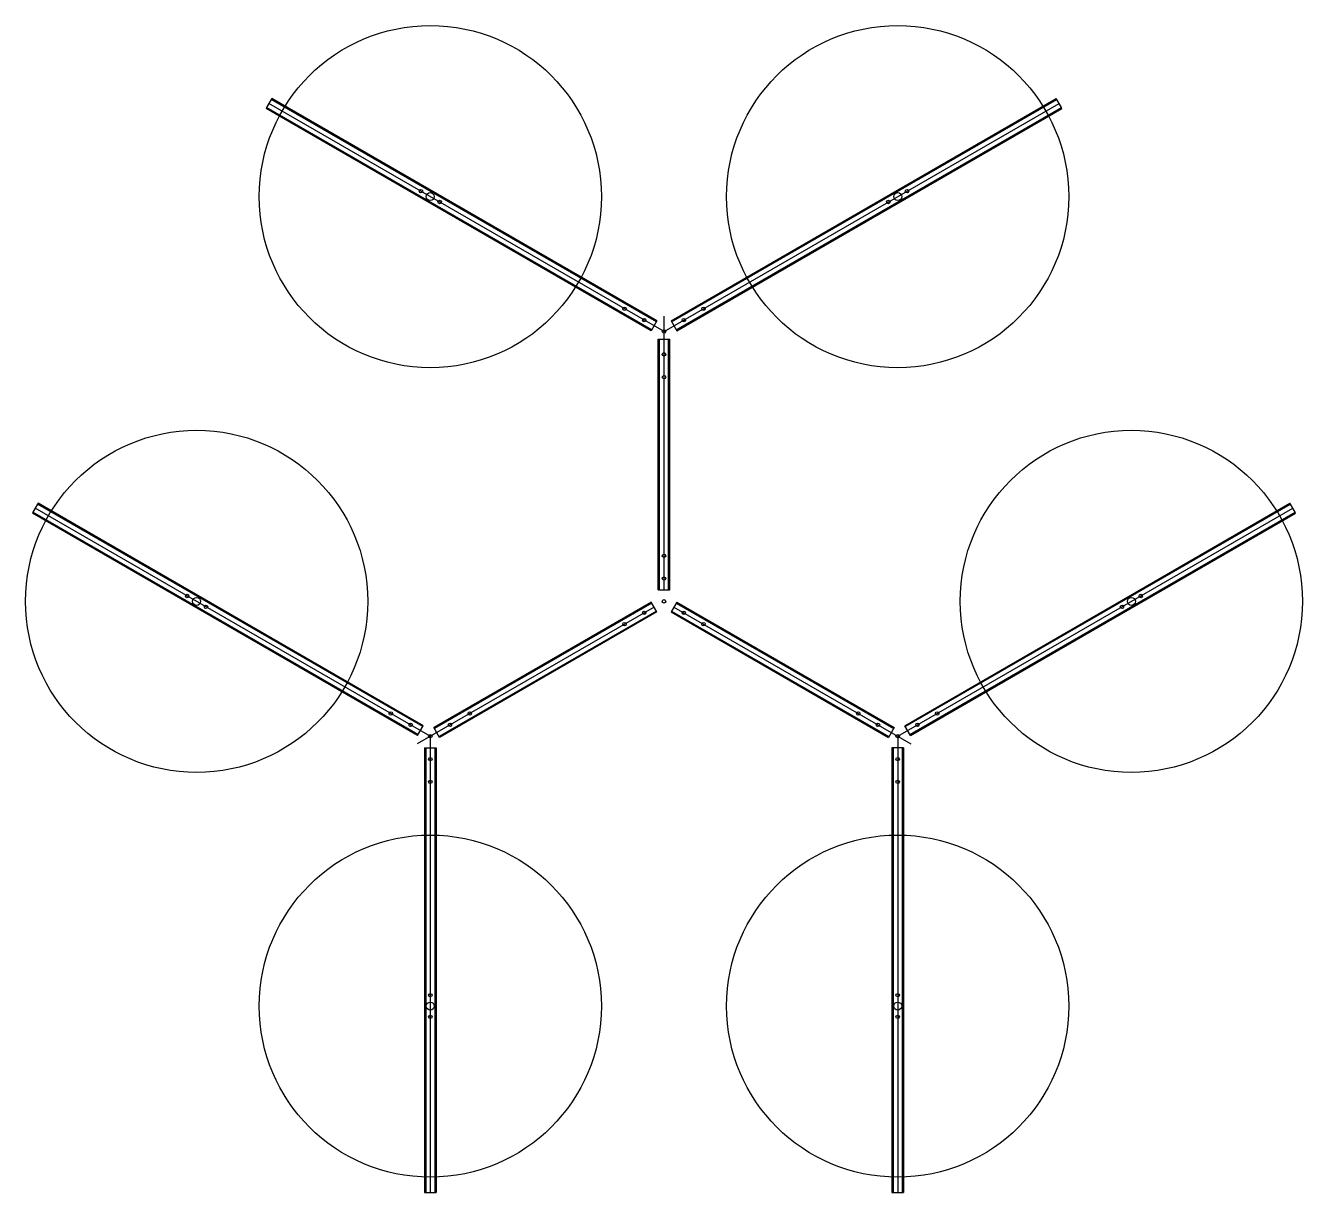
# Model space of a CAD drawing. Header units: inches. Extents: x -56 to 56, y -52 to 50.
import ezdxf

# ---------------------------------------------------------------- set-up
doc = ezdxf.new("R2010")
doc.units = ezdxf.units.IN
doc.header["$MEASUREMENT"] = 0

msp = doc.modelspace()

# ---------------------------------------------------------------- linework, layer by layer
for p, q in [((-34.39, 44.09), (-34.89, 43.23)), ((-34.44, 44.01), (-34.84, 43.31)), ((-0.67, 24.51), (-34.44, 44.01)), ((-0.62, 24.59), (-34.39, 44.09)), ((0.62, 24.59), (34.39, 44.09)), ((0.67, 24.51), (34.44, 44.01)), ((34.89, 43.23), (34.39, 44.09)), ((34.84, 43.31), (34.44, 44.01)), ((-1.12, 23.73), (-34.89, 43.23)), ((-1.07, 23.81), (-34.84, 43.31)), ((0, 23.66), (-34.64, 43.66)), ((0, 23.66), (34.64, 43.66)), ((1.07, 23.81), (34.84, 43.31)), ((1.12, 23.73), (34.89, 43.23)), ((0, 1), (0, 25)), ((-0.62, 24.59), (-1.12, 23.73)), ((0.62, 24.59), (1.12, 23.73)), ((-0.5, 1), (-0.5, 23)), ((-0.5, 23), (0.5, 23)), ((-0.4, 1), (-0.4, 23)), ((0.4, 1), (0.4, 23)), ((0.5, 1), (0.5, 23)), ((-54.88, 8.6), (-55.38, 7.74)), ((-54.93, 8.52), (-55.33, 7.82)), ((-20.49, -11.83), (-55.13, 8.17)), ((-21.16, -10.98), (-54.93, 8.52)), ((-21.11, -10.9), (-54.88, 8.6)), ((20.49, -11.83), (55.13, 8.17)), ((21.11, -10.9), (54.88, 8.6)), ((21.16, -10.98), (54.93, 8.52)), ((55.38, 7.74), (54.88, 8.6)), ((55.33, 7.82), (54.93, 8.52)), ((-21.61, -11.76), (-55.38, 7.74)), ((-21.56, -11.68), (-55.33, 7.82)), ((21.56, -11.68), (55.33, 7.82)), ((21.61, -11.76), (55.38, 7.74)), ((-0.5, 1), (0.5, 1)), ((-0.87, -0.5), (-21.65, -12.5)), ((-1.12, -0.07), (-20.17, -11.07)), ((-1.07, -0.15), (-20.12, -11.15)), ((-0.67, -0.85), (-19.72, -11.85)), ((-0.62, -0.93), (-19.67, -11.93)), ((-0.62, -0.93), (-1.12, -0.07)), ((1.12, -0.07), (0.62, -0.93)), ((0.62, -0.93), (19.67, -11.93)), ((0.67, -0.85), (19.72, -11.85)), ((0.87, -0.5), (21.65, -12.5)), ((1.07, -0.15), (20.12, -11.15)), ((1.12, -0.07), (20.17, -11.07)), ((-21.61, -11.76), (-21.11, -10.9)), ((-19.67, -11.93), (-20.17, -11.07)), ((20.17, -11.07), (19.67, -11.93)), ((21.61, -11.76), (21.11, -10.9)), ((-20.49, -11.83), (-20.49, -51.83)), ((20.49, -11.83), (20.49, -51.83)), ((-20.99, -12.83), (-20.99, -51.83)), ((-20.99, -12.83), (-19.99, -12.83)), ((-20.89, -12.83), (-20.89, -51.83)), ((-20.09, -12.83), (-20.09, -51.83)), ((-19.99, -12.83), (-19.99, -51.83)), ((19.99, -12.83), (19.99, -51.83)), ((20.99, -12.83), (19.99, -12.83)), ((20.09, -12.83), (20.09, -51.83)), ((20.89, -12.83), (20.89, -51.83)), ((20.99, -12.83), (20.99, -51.83)), ((-20.99, -51.83), (-19.99, -51.83)), ((-20.89, -51.83), (-20.09, -51.83)), ((19.99, -51.83), (20.99, -51.83)), ((20.09, -51.83), (20.89, -51.83))]:
    msp.add_line(p, q)
for centre, radius in [((-20.49, 35.49), 15), ((20.49, 35.49), 15), ((-21.31, 35.97), 0.15), ((-20.49, 35.49), 0.35), ((20.49, 35.49), 0.35), ((21.31, 35.97), 0.15), ((-19.67, 35.02), 0.15), ((19.67, 35.02), 0.15), ((-3.46, 25.66), 0.15), ((3.46, 25.66), 0.15), ((-1.73, 24.66), 0.15), ((1.73, 24.66), 0.15), ((0, 23.66), 0.15), ((0, 21.66), 0.15), ((0, 19.66), 0.15), ((-40.98, 0), 15), ((40.98, 0), 15), ((0, 4), 0.15), ((0, 2), 0.15), ((-41.8, 0.47), 0.15), ((-40.98, 0), 0.35), ((0, 0), 0.15), ((40.98, 0), 0.35), ((41.8, 0.47), 0.15), ((-40.16, -0.48), 0.15), ((-1.73, -1), 0.15), ((1.73, -1), 0.15), ((40.16, -0.48), 0.15), ((-3.46, -2), 0.15), ((3.46, -2), 0.15), ((-23.95, -9.83), 0.15), ((-17.03, -9.83), 0.15), ((17.03, -9.83), 0.15), ((23.95, -9.83), 0.15), ((-22.22, -10.83), 0.15), ((-18.76, -10.83), 0.15), ((18.76, -10.83), 0.15), ((22.22, -10.83), 0.15), ((-20.49, -11.83), 0.15), ((20.49, -11.83), 0.15), ((-20.49, -13.83), 0.15), ((20.49, -13.83), 0.15), ((-20.49, -15.83), 0.15), ((20.49, -15.83), 0.15), ((-20.49, -35.49), 15), ((20.49, -35.49), 15), ((-20.49, -34.54), 0.15), ((20.49, -34.54), 0.15), ((-20.49, -35.49), 0.35), ((20.49, -35.49), 0.35), ((-20.49, -36.44), 0.15), ((20.49, -36.44), 0.15)]:
    msp.add_circle(centre, radius)

doc.saveas('drawing.dxf')
